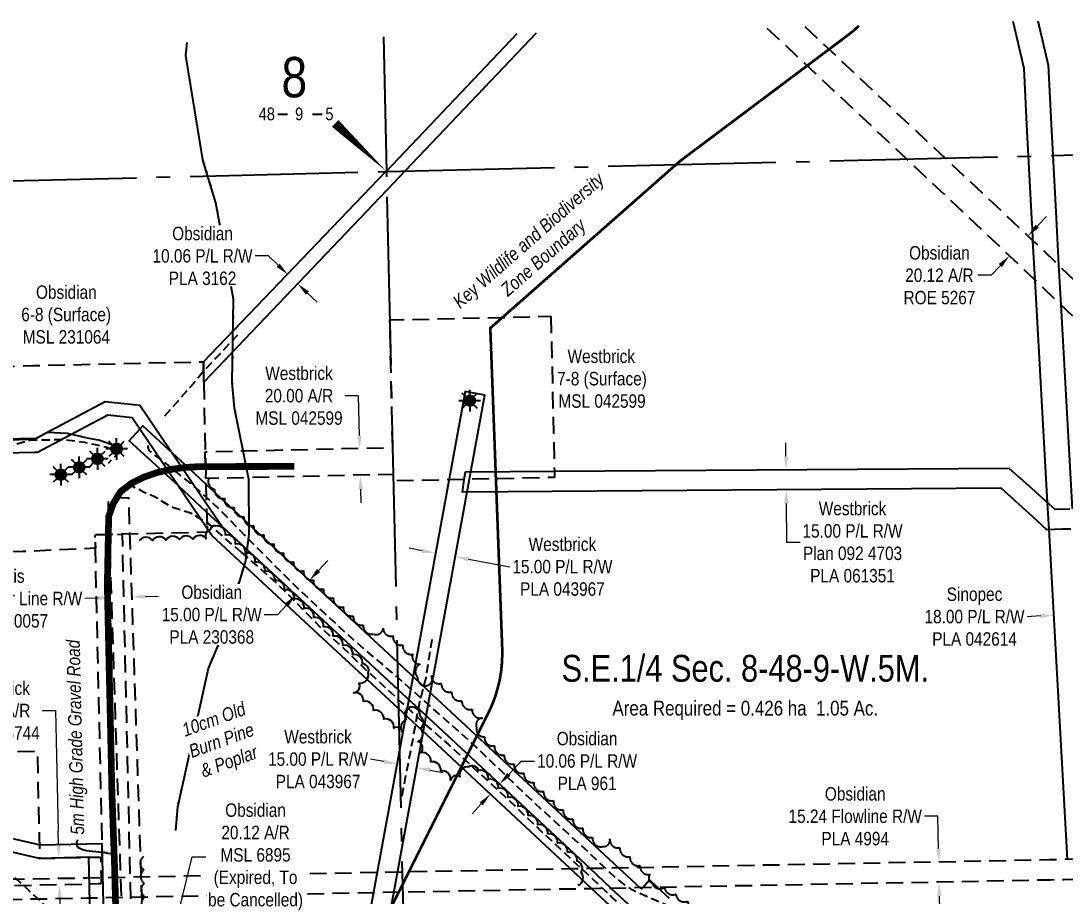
# Model space of a CAD drawing. Extents: x 613982 to 617633, y 5885839 to 5887889.
# Drawn here: x 614711 to 615488, y 5887229 to 5887881 of the extents above; entities that cross this region are included whole.
import ezdxf
from ezdxf.enums import TextEntityAlignment as Align

# ---------------------------------------------------------------- set-up
doc = ezdxf.new("R2010")
doc.units = 0
doc.header["$LTSCALE"] = 5
doc.header["$PDSIZE"] = 0.5
for name, pattern in [('0', [1, 1, 0]), ('DASHDOT2', [12.7, 6.35, -3.175, 0, -3.175]), ('foc-ACCESSROAD', [3.75, 2.5, -1.25]), ('foc-FLOWLINE', [3.75, 2.5, -1.25]), ('foc-QUARTERLINE', [33, 25, -3, 2, -3]), ('foc-TIELINE', [1.875, 1.25, -0.625]), ('foc-WHEELTRACKS', [2, 0.4, -1.6]), ('UG_PIPE', [1.875, 1.25, -0.625])]:
    doc.linetypes.add(name, pattern=pattern)
doc.layers.get('Defpoints').update_dxf_attribs({"color": 9})
for name, color, linetype in [('10', 1, 'Continuous'), ('9', 3, 'Continuous'), ('AS-CABLE', 224, 'foc-CABLE'), ('AS-PIPE-UG', 44, 'UG_PIPE'), ('AS-ROADS', 254, 'Continuous'), ('AS-WILDLIFE', 131, 'DASHDOT2'), ('C-AR', 13, 'foc-ACCESSROAD'), ('C-FLOWLINE', 13, 'foc-FLOWLINE'), ('C-RW', 13, 'Continuous'), ('C-SYMBOL', 7, 'Continuous'), ('C-WS', 13, 'foc-ACCESSROAD'), ('C-WS-S', 8, 'Continuous'), ('F-EZE', 190, 'foc-FLOWLINE'), ('F-RW', 190, 'Continuous'), ('F-WS', 190, 'foc-ACCESSROAD'), ('F-WS-S', 8, 'Continuous'), ('L-AREAREQUIRED', 7, 'Continuous'), ('L-QSEC', 8, 'foc-QUARTERLINE'), ('L-SECLBL', 7, 'Continuous'), ('L-TIE', 7, 'foc-TIELINE'), ('T-BUSH', 110, '0'), ('T-BUSH-T', 110, 'Continuous'), ('T-CREEK', 160, 'Continuous'), ('T-WATER-P3', 160, 'foc-WHEELTRACKS')]:
    doc.layers.add(name, color=color, linetype=linetype)
for name, color, linetype, lineweight in [('C-AR-T', 13, 'Continuous', 9), ('C-RW-T', 13, 'Continuous', 9), ('C-WS-T', 13, 'Continuous', 9), ('F-AR-T', 190, 'Continuous', 9), ('F-EZE-T', 190, 'Continuous', 9), ('F-RW-T', 190, 'Continuous', 9), ('F-WS-T', 190, 'Continuous', 9), ('T-TEXT', 48, 'Continuous', 18)]:
    doc.layers.add(name, color=color, linetype=linetype, lineweight=lineweight)
doc.styles.add('100L', font='ARIALN.TTF', dxfattribs={"height": 11})
doc.styles.add('175L', font='ARIALN.TTF', dxfattribs={"height": 20})
doc.styles.add('240', font='ARIALN.TTF', dxfattribs={"height": 30})
doc.styles.add('80CG', font='ARIALN.TTF', dxfattribs={"height": 10})
doc.styles.add('80L', font='ARIALN.TTF', dxfattribs={"height": 10})
doc.styles.add('80LS', font='ARIALNI.TTF', dxfattribs={"height": 10})
doc.styles.add('foc-LtypeFont', font='ARIALN.TTF', dxfattribs={"height": 7.35})
doc.styles.add('SIMPLEX', font='ARIALN.TTF')
doc.linetypes.add('foc-CABLE', pattern='A,2,-1,["C",foc-LtypeFont,S=0.2,R=0,X=-0.625,Y=-0.75],-1.24,8', length=12.24)
doc.linetypes.add('foc-TOPO-flowdirection-NOLINE', pattern='A,0,[">",foc-LtypeFont,S=0.3,R=0,X=0,Y=-0.945],-20,[">",foc-LtypeFont,S=0.3,R=0,X=0,Y=-0.945],0', length=20)
doc.dimstyles.new('Compass 5 000', dxfattribs={"dimscale": 5, "dimtxt": 9, "dimasz": 2, "dimexe": 0.2, "dimexo": 0.0625, "dimgap": 0.5, "dimtad": 0, "dimtih": 1, "dimtoh": 1, "dimzin": 0, "dimdsep": 46, "dimtxsty": '80CG', "dimcen": 0.1, "dimse1": 1, "dimse2": 1, "dimclrd": 256, "dimclrt": 256, "dimaunit": 1, "dimadec": 4, "dimazin": 0, "dimtfac": 0.06, "dimtofl": 0, "dimtmove": 0, "dimatfit": 1, "dimfxl": 0.2, "dimtolj": 1, "dimtzin": 0, "dimlwd": -1, "dimarcsym": 0})

# ---------------------------------------------------------------- blocks, each defined once
blk = doc.blocks.new('L-SECLBL')
at = {"layer": '9', "color": 7}
for p, q in [((-5.08, -27.83), (-12.29, -27.83)), ((20.7, -27.83), (13.5, -27.83))]:
    blk.add_line(p, q, dxfattribs=at)
at = {"layer": '10', "color": 2, "style": 'SIMPLEX'}
blk.add_attdef('SEC', text='', height=30, dxfattribs=at).set_placement((0, 0), align=Align.MIDDLE)
at = {"layer": '10', "color": 5, "style": '80L'}
blk.add_attdef('TWP', text='', height=9.5, dxfattribs=at).set_placement((-14.43, -27.37), align=Align.MIDDLE_RIGHT)
blk.add_attdef('RGE', text='', height=9.5, dxfattribs=at).set_placement((3.62, -27.37), align=Align.MIDDLE_CENTER)
blk.add_attdef('MER', text='', height=9.5, dxfattribs=at).set_placement((23.17, -27.37), align=Align.MIDDLE_LEFT)
blk = doc.blocks.new('*D34')
at = {"layer": 'C-AR-T', "transparency": 16777216}
for p, q in [((615467.44, 5887727.89), (615474.28, 5887735.19)), ((615440, 5887698.62), (615433.16, 5887691.33)), ((615433.16, 5887691.33), (615423.16, 5887691.33))]:
    blk.add_line(p, q, dxfattribs=at)
for points in [[(615466.22, 5887729.03), (615468.66, 5887726.76), (615460.6, 5887720.6)], [(615438.78, 5887699.76), (615441.21, 5887697.48), (615446.84, 5887705.92)]]:
    blk.add_solid(points, dxfattribs=at)
at = {"layer": 'Defpoints', "color": 0, "transparency": 16777216}
for p in [(615446.47, 5887733.84), (615432.71, 5887719.16), (615446.84, 5887705.92)]:
    blk.add_point(p, dxfattribs=at)
at = {"layer": 'C-AR-T', "transparency": 16777216, "insert": (615394.62, 5887691.33), "char_height": 10, "attachment_point": 5, "style": '80CG'}
blk.add_mtext('\\A1;Obsidian\\P20.12 A/R\\PROE 5267', dxfattribs=at)
blk = doc.blocks.new('*D37')
at = {"layer": 'C-RW-T', "transparency": 16777216}
for p, q in [((615073.87, 5887319.73), (615083.11, 5887329.65)), ((615083.11, 5887329.65), (615093.11, 5887329.65)), ((615053.36, 5887297.74), (615046.55, 5887290.43))]:
    blk.add_line(p, q, dxfattribs=at)
for points in [[(615072.65, 5887320.87), (615075.08, 5887318.59), (615067.05, 5887312.42)], [(615052.15, 5887298.88), (615054.58, 5887296.6), (615060.18, 5887305.05)]]:
    blk.add_solid(points, dxfattribs=at)
at = {"layer": 'Defpoints', "color": 0, "transparency": 16777216}
for p in [(615049.67, 5887328.62), (615042.8, 5887321.26), (615067.05, 5887312.42)]:
    blk.add_point(p, dxfattribs=at)
at = {"layer": 'C-RW-T', "transparency": 16777216, "insert": (615132.2, 5887329.65), "char_height": 10, "attachment_point": 5, "style": '80CG'}
blk.add_mtext('\\A1;Obsidian\\P10.06 P/L R/W\\PPLA 961', dxfattribs=at)
blk = doc.blocks.new('*D41')
at = {"layer": 'C-RW-T', "transparency": 16777216}
for p, q in [((615393.39, 5887288.49), (615383.39, 5887288.49)), ((615393.85, 5887264.34), (615393.39, 5887288.49)), ((615394.53, 5887229.09), (615394.73, 5887219.09))]:
    blk.add_line(p, q, dxfattribs=at)
for points in [[(615395.52, 5887264.37), (615392.19, 5887264.3), (615394.05, 5887254.34)], [(615396.2, 5887229.12), (615392.87, 5887229.06), (615394.34, 5887239.09)]]:
    blk.add_solid(points, dxfattribs=at)
at = {"layer": 'Defpoints', "color": 0, "transparency": 16777216}
for p in [(615377.89, 5887254.03), (615394.05, 5887254.34), (615378.19, 5887238.78)]:
    blk.add_point(p, dxfattribs=at)
at = {"layer": 'C-RW-T', "transparency": 16777216, "insert": (615331.89, 5887288.49), "char_height": 10, "attachment_point": 5, "style": '80CG'}
blk.add_mtext('\\A1;Obsidian\\P15.24 Flowline R/W\\PPLA 4994', dxfattribs=at)
blk = doc.blocks.new('*D46')
at = {"layer": 'C-RW-T', "transparency": 16777216}
for p, q in [((614932.24, 5887471.57), (614939.04, 5887478.9)), ((614908.52, 5887445.97), (614901.72, 5887438.64)), ((614901.72, 5887438.64), (614891.72, 5887438.64))]:
    blk.add_line(p, q, dxfattribs=at)
for points in [[(614931.02, 5887472.7), (614933.46, 5887470.44), (614925.44, 5887464.23)], [(614907.3, 5887447.11), (614909.74, 5887444.84), (614915.32, 5887453.31)]]:
    blk.add_solid(points, dxfattribs=at)
at = {"layer": 'Defpoints', "color": 0, "transparency": 16777216}
for p in [(614902.81, 5887485.21), (614892.69, 5887474.28), (614915.32, 5887453.31)]:
    blk.add_point(p, dxfattribs=at)
at = {"layer": 'C-RW-T', "transparency": 16777216, "insert": (614852.64, 5887438.64), "char_height": 10, "attachment_point": 5, "style": '80CG', "bg_fill": 3, "box_fill_scale": 1.1, "bg_fill_color": 256, "bg_fill_true_color": 13158600, "bg_fill_transparency": 0}
blk.add_mtext('\\A1;Obsidian\\P15.00 P/L R/W\\PPLA 230368', dxfattribs=at)
blk = doc.blocks.new('*D50')
at = {"layer": 'C-RW-T', "transparency": 16777216}
for p, q in [((614894.89, 5887705.71), (614884.89, 5887705.71)), ((614902.14, 5887698.82), (614894.89, 5887705.71)), ((614923.93, 5887678.1), (614931.17, 5887671.21))]:
    blk.add_line(p, q, dxfattribs=at)
for points in [[(614903.29, 5887700.03), (614900.99, 5887697.61), (614909.38, 5887691.93)], [(614925.07, 5887679.31), (614922.78, 5887676.89), (614916.68, 5887684.99)]]:
    blk.add_solid(points, dxfattribs=at)
at = {"layer": 'Defpoints', "color": 0, "transparency": 16777216}
for p in [(614909.38, 5887691.93), (614903.22, 5887685.44), (614910.51, 5887678.5)]:
    blk.add_point(p, dxfattribs=at)
at = {"layer": 'C-RW-T', "transparency": 16777216, "insert": (614845.8, 5887705.71), "char_height": 10, "attachment_point": 5, "style": '80CG', "bg_fill": 3, "box_fill_scale": 1.1, "bg_fill_color": 256, "bg_fill_true_color": 13158600, "bg_fill_transparency": 0}
blk.add_mtext('\\A1;Obsidian\\P10.06 P/L R/W\\PPLA 3162', dxfattribs=at)
blk = doc.blocks.new('*D51')
at = {"layer": 'Defpoints', "color": 0, "transparency": 16777216}
for p in [(614962.87, 5887562.01), (614965.99, 5887562.09), (614966.45, 5887542.09)]:
    blk.add_point(p, dxfattribs=at)
at = {"layer": 'F-AR-T', "transparency": 16777216}
for p, q in [((614961.96, 5887601.65), (614951.96, 5887601.65)), ((614962.64, 5887572.01), (614961.96, 5887601.65)), ((614963.56, 5887532.02), (614963.79, 5887522.02))]:
    blk.add_line(p, q, dxfattribs=at)
for points in [[(614964.31, 5887572.05), (614960.98, 5887571.97), (614962.87, 5887562.01)], [(614965.23, 5887532.06), (614961.9, 5887531.98), (614963.33, 5887542.02)]]:
    blk.add_solid(points, dxfattribs=at)
at = {"layer": 'F-AR-T', "transparency": 16777216, "insert": (614917.66, 5887601.65), "char_height": 10, "attachment_point": 5, "style": '80CG'}
blk.add_mtext('\\A1;Westbrick\\P20.00 A/R\\PMSL 042599', dxfattribs=at)
blk = doc.blocks.new('*D52')
at = {"layer": 'Defpoints', "color": 0, "transparency": 16777216}
for p in [(614740.74, 5887257.51), (614739.26, 5887237.47), (614741.19, 5887237.51)]:
    blk.add_point(p, dxfattribs=at)
at = {"layer": 'F-AR-T', "transparency": 16777216}
for p, q in [((614726.35, 5887367.19), (614736.35, 5887367.19)), ((614736.35, 5887367.19), (614738.36, 5887277.46)), ((614738.58, 5887267.46), (614738.36, 5887277.46)), ((614739.48, 5887227.47), (614739.7, 5887217.47))]:
    blk.add_line(p, q, dxfattribs=at)
for points in [[(614740.25, 5887267.5), (614736.92, 5887267.42), (614738.81, 5887257.46)], [(614741.15, 5887227.51), (614737.81, 5887227.43), (614739.26, 5887237.47)]]:
    blk.add_solid(points, dxfattribs=at)
at = {"layer": 'F-AR-T', "transparency": 16777216, "insert": (614692.07, 5887367.19), "char_height": 10, "attachment_point": 5, "style": '80CG'}
blk.add_mtext('\\A1;Westbrick\\P20.00 A/R\\PMSL 055744', dxfattribs=at)
blk = doc.blocks.new('*D54')
at = {"layer": 'Defpoints', "color": 0, "transparency": 16777216}
for p in [(614793.06, 5887451.8), (614781.08, 5887360.42), (614796.07, 5887360.92)]:
    blk.add_point(p, dxfattribs=at)
at = {"layer": 'F-EZE-T', "transparency": 16777216}
for p, q in [((614768.07, 5887450.97), (614758.08, 5887450.64)), ((614803.05, 5887452.13), (614813.05, 5887452.46))]:
    blk.add_line(p, q, dxfattribs=at)
for points in [[(614803, 5887453.8), (614803.11, 5887450.47), (614793.06, 5887451.8)], [(614768.02, 5887452.64), (614768.13, 5887449.31), (614778.07, 5887451.3)]]:
    blk.add_solid(points, dxfattribs=at)
at = {"layer": 'F-EZE-T', "transparency": 16777216, "insert": (614698.94, 5887450.64), "char_height": 10, "attachment_point": 5, "style": '80CG', "bg_fill": 3, "box_fill_scale": 1.1, "bg_fill_color": 256, "bg_fill_true_color": 13158600, "bg_fill_transparency": 0}
blk.add_mtext('\\A1;Fortis\\P15.00 Power Line R/W\\PEZE 240057', dxfattribs=at)
blk = doc.blocks.new('*D57')
at = {"layer": 'Defpoints', "color": 0, "transparency": 16777216}
for p in [(615479.5, 5887443.74), (615479.81, 5887438.27), (615497.48, 5887444.75)]:
    blk.add_point(p, dxfattribs=at)
at = {"layer": 'F-RW-T', "transparency": 16777216}
for p, q in [((615469.83, 5887437.71), (615459.84, 5887437.15)), ((615507.77, 5887439.83), (615517.75, 5887440.39))]:
    blk.add_line(p, q, dxfattribs=at)
for points in [[(615469.73, 5887439.37), (615469.92, 5887436.04), (615479.81, 5887438.27)], [(615507.68, 5887441.5), (615507.86, 5887438.17), (615497.79, 5887439.27)]]:
    blk.add_solid(points, dxfattribs=at)
at = {"layer": 'F-RW-T', "transparency": 16777216, "insert": (615420.76, 5887437.15), "char_height": 10, "attachment_point": 5, "style": '80CG'}
blk.add_mtext('\\A1;Sinopec\\P18.00 P/L R/W\\PPLA 042614', dxfattribs=at)
blk = doc.blocks.new('*D61')
at = {"layer": 'Defpoints', "color": 0, "transparency": 16777216}
for p in [(615284.5, 5887546.66), (615280.51, 5887531.63), (615284.61, 5887531.66)]:
    blk.add_point(p, dxfattribs=at)
at = {"layer": 'F-RW-T', "transparency": 16777216}
for p, q in [((615280.33, 5887556.63), (615280.25, 5887566.63)), ((615280.59, 5887521.63), (615280.81, 5887492.6)), ((615280.81, 5887492.6), (615290.81, 5887492.6))]:
    blk.add_line(p, q, dxfattribs=at)
for points in [[(615281.99, 5887556.64), (615278.66, 5887556.62), (615280.4, 5887546.63)], [(615282.25, 5887521.64), (615278.92, 5887521.62), (615280.51, 5887531.63)]]:
    blk.add_solid(points, dxfattribs=at)
at = {"layer": 'F-RW-T', "transparency": 16777216, "insert": (615329.89, 5887492.6), "char_height": 10, "attachment_point": 5, "style": '80CG'}
blk.add_mtext('\\A1;Westbrick\\P15.00 P/L R/W\\PPlan 092 4703\\PPLA 061351', dxfattribs=at)
blk = doc.blocks.new('GAS')
h = blk.add_hatch(color=255)
h.dxf.hatch_style = 1
edge = h.paths.add_edge_path()
edge.add_arc((0, 0), 0.9, 0, 360)
for p, q in [((0, 0.81), (0, 1.62)), ((-0.81, 0), (-1.62, 0)), ((-0.57, 0.57), (-1.14, 1.14)), ((0.57, 0.57), (1.14, 1.14)), ((1.62, 0), (0.81, 0)), ((-0.57, -0.57), (-1.14, -1.14)), ((0, -0.81), (0, -1.62)), ((1.14, -1.14), (0.57, -0.57))]:
    blk.add_line(p, q)
blk.add_circle((0, 0), 0.8)
blk = doc.blocks.new('*D65')
at = {"layer": 'Defpoints', "color": 0, "transparency": 16777216}
for p in [(615020.23, 5887489.66), (615034.98, 5887486.97), (615034.03, 5887481.77)]:
    blk.add_point(p, dxfattribs=at)
at = {"layer": 'F-RW-T', "transparency": 16777216}
for p, q in [((615009.44, 5887486.26), (614999.61, 5887488.06)), ((615043.87, 5887479.98), (615074.73, 5887474.34))]:
    blk.add_line(p, q, dxfattribs=at)
for points in [[(615009.74, 5887487.9), (615009.15, 5887484.62), (615019.28, 5887484.47)], [(615044.17, 5887481.61), (615043.57, 5887478.34), (615034.03, 5887481.77)]]:
    blk.add_solid(points, dxfattribs=at)
at = {"layer": 'F-RW-T', "transparency": 16777216, "insert": (615113.82, 5887474.34), "char_height": 10, "attachment_point": 5, "style": '80CG'}
blk.add_mtext('\\A1;Westbrick\\P15.00 P/L R/W\\PPLA 043967', dxfattribs=at)
blk = doc.blocks.new('*D66')
at = {"layer": 'Defpoints', "color": 0, "transparency": 16777216}
for p in [(614990.6, 5887327.45), (614983.51, 5887288.64), (614998.26, 5887285.95)]:
    blk.add_point(p, dxfattribs=at)
at = {"layer": 'F-RW-T', "transparency": 16777216}
for p, q in [((614980.76, 5887329.24), (614970.92, 5887331.04)), ((615015.19, 5887322.95), (615025.02, 5887321.16))]:
    blk.add_line(p, q, dxfattribs=at)
for points in [[(614981.06, 5887330.88), (614980.46, 5887327.6), (614990.6, 5887327.45)], [(615015.48, 5887324.59), (615014.89, 5887321.31), (615005.35, 5887324.75)]]:
    blk.add_solid(points, dxfattribs=at)
at = {"layer": 'F-RW-T', "transparency": 16777216, "insert": (614931.84, 5887331.04), "char_height": 10, "attachment_point": 5, "style": '80CG'}
blk.add_mtext('\\A1;Westbrick\\P15.00 P/L R/W\\PPLA 043967', dxfattribs=at)
blk = doc.blocks.new('*D69')
at = {"layer": 'C-AR-T', "transparency": 16777216}
for p, q in [((614822.2, 5887193.11), (614838.15, 5887258.27)), ((614838.15, 5887258.27), (614848.15, 5887258.27)), ((614812.66, 5887154.15), (614810.28, 5887144.43))]:
    blk.add_line(p, q, dxfattribs=at)
for points in [[(614820.58, 5887193.5), (614823.82, 5887192.71), (614819.82, 5887183.39)], [(614811.04, 5887154.54), (614814.28, 5887153.75), (614815.04, 5887163.86)]]:
    blk.add_solid(points, dxfattribs=at)
at = {"layer": 'Defpoints', "color": 0, "transparency": 16777216}
for p in [(614819.82, 5887183.39), (614892.86, 5887165.51), (614888.08, 5887145.98)]:
    blk.add_point(p, dxfattribs=at)
at = {"layer": 'C-AR-T', "transparency": 16777216, "insert": (614885.28, 5887258.27), "char_height": 10, "attachment_point": 5, "style": '80CG', "bg_fill": 3, "box_fill_scale": 1.1, "bg_fill_color": 256, "bg_fill_true_color": 13158600, "bg_fill_transparency": 0}
blk.add_mtext('\\A1;Obsidian\\P20.12 A/R\\PMSL 6895\\P(Expired, To\\Pbe Cancelled)', dxfattribs=at)

msp = doc.modelspace()

# ---------------------------------------------------------------- linework, layer by layer
at = {"layer": 'AS-CABLE', "flags": 128}
msp.add_lwpolyline([(614126.467, 5887553.234), (614157.972, 5887554.115), (614185.852, 5887554.944), (614207.35, 5887557.529), (614230.159, 5887558.588), (614266.284, 5887560.001), (614329.857, 5887561.276), (614385.549, 5887562.506), (614419.741, 5887563.376), (614476.151, 5887564.784), (614519.135, 5887565.791), (614572.923, 5887566.905), (614604.663, 5887567.558), (614637.711, 5887567.922), (614665.551, 5887569.352), (614697.018, 5887569.595), (614722.08, 5887570.135), (614730.235, 5887574.458), (614744.963, 5887573.792), (614759.919, 5887570.229), (614769.264, 5887568.492), (614776.676, 5887565.919), (614780.802, 5887564.388), (614783.788, 5887563.179), (614784.529, 5887561.699)], dxfattribs=at)
at = {"layer": 'AS-PIPE-UG', "flags": 128}
for points in [[(614871.883, 5887646.817), (614858.503, 5887632.393), (614847.113, 5887620.485), (614838.979, 5887610.813), (614827.863, 5887598.253), (614815.806, 5887584.478)], [(614698.398, 5887563.423), (614717.684, 5887568.65), (614729.734, 5887568.859), (614743.138, 5887569.142), (614757.841, 5887566.996), (614767.28, 5887565.072), (614773.892, 5887563.592), (614776.647, 5887562.637), (614780.64, 5887561.389), (614781.826, 5887561.441), (614782.965, 5887562.134)], [(615509.574, 5886781.53), (615511.394, 5886785.946), (615514.34, 5886792.812), (615517.991, 5886801.301), (615521.439, 5886809.824), (615523.596, 5886819.279), (615525.93, 5886832.97), (615525.654, 5886851.128), (615520.971, 5886879.999), (615521.827, 5886912.577), (615520.47, 5886932.661), (615520.212, 5886944.424), (615519.98, 5886948.583), (615519.922, 5886952.318), (615517.795, 5886956.605), (615509.695, 5886964.128), (615483.593, 5886986.06), (615437.72, 5887029.315), (615411.999, 5887053.174), (615382.927, 5887081.367), (615342.238, 5887119.091), (615306.298, 5887152.822), (615289.105, 5887169.566), (615282.805, 5887175.6), (615278.07, 5887179.504), (615271.901, 5887184.508), (615248.771, 5887196.791), (615230.659, 5887204.822), (615196.228, 5887220.311), (615176.483, 5887228.676), (615166.268, 5887233.476), (615162.001, 5887236.257), (615153.124, 5887243.049), (615127.03, 5887267.502), (615093.713, 5887297.84), (615047.565, 5887341.939), (615021.581, 5887364.998), (614987.294, 5887395.258), (614957.68, 5887420.286), (614916.534, 5887458.336), (614877.37, 5887497.53), (614859.112, 5887516.399), (614843.675, 5887530.657), (614837.124, 5887536.195), (614830.35, 5887541.639), (614822.624, 5887548.024), (614816.637, 5887553.047), (614813.933, 5887554.584), (614808.412, 5887558.82), (614806.01, 5887560.829), (614805.239, 5887563.402), (614805.452, 5887567.769), (614804.801, 5887568.746)], [(614784.14, 5887560.499), (614782.728, 5887558.689), (614780.007, 5887555.875), (614775.495, 5887551.255)], [(614874.767, 5887484.946), (614862.128, 5887495.955), (614851.092, 5887505.666), (614837.703, 5887513.928), (614823.676, 5887518.413), (614810.12, 5887526.421), (614802.375, 5887529.581), (614796.888, 5887532.524), (614790.132, 5887535.824)], [(614874.762, 5887484.947), (614888.678, 5887473.024), (614901.499, 5887461.644), (614915.934, 5887447.31), (614933.102, 5887429.686), (614951.127, 5887413.424), (614965.866, 5887399.098), (614980.336, 5887385.941), (614994.465, 5887372.86), (615013.04, 5887355.692), (615028.815, 5887342.096), (615042.23, 5887329.712), (615056.508, 5887316.568), (615071.518, 5887302.823), (615092.555, 5887282.614), (615101.559, 5887274.186)], [(614874.762, 5887484.947), (614888.678, 5887473.024), (614901.499, 5887461.644), (614915.934, 5887447.31), (614933.102, 5887429.686), (614951.127, 5887413.424), (614965.866, 5887399.098), (614980.336, 5887385.941), (614994.465, 5887372.86), (615013.04, 5887355.692), (615028.815, 5887342.096), (615042.23, 5887329.712), (615056.508, 5887316.568), (615071.518, 5887302.823), (615092.555, 5887282.614), (615121.936, 5887255.113), (615132.474, 5887245.45), (615150.961, 5887228.145), (615162.877, 5887217.234), (615174.827, 5887201.662), (615185.639, 5887195.761), (615195.962, 5887191.074), (615219.089, 5887181.213), (615251.106, 5887167.166), (615256.302, 5887164.377), (615259.297, 5887162.4), (615265.837, 5887157.084), (615292.548, 5887132.298), (615303.067, 5887122.162), (615322.183, 5887103.667), (615355.934, 5887071.596), (615396.889, 5887032.345), (615451.006, 5886983.867), (615491.313, 5886945.393), (615517.582, 5886920.835), (615560.609, 5886879.49), (615575.792, 5886865.042), (615583.067, 5886856.566), (615587.272, 5886848.722), (615592.028, 5886837.959), (615600.516, 5886809.895), (615603.778, 5886798.3), (615606.449, 5886789.985), (615609.584, 5886781.845), (615613.047, 5886780.028)], [(615016.566, 5887420.124), (615012.043, 5887391.296), (615007.306, 5887373.535), (615002.062, 5887344.821), (614993.975, 5887302.766)]]:
    msp.add_lwpolyline(points, dxfattribs=at)
at = {"layer": 'AS-ROADS', "const_width": 4.998, "flags": 128}
msp.add_lwpolyline([(614792.805, 5886859.01), (614790.482, 5886903.534), (614788.525, 5886954.015), (614787.194, 5887004.843), (614785.659, 5887055.336), (614783.854, 5887115.721), (614781.476, 5887207.156), (614780.281, 5887251.297), (614778.253, 5887308.123), (614777.156, 5887359.756), (614775.966, 5887410.482), (614774.878, 5887461.154), (614775.926, 5887511.843), (614779.252, 5887521.282), (614784.762, 5887530.25), (614792.947, 5887536.463), (614802.602, 5887541.251), (614812.311, 5887544.544), (614822.506, 5887546.824), (614832.623, 5887548.262), (614843.443, 5887548.887), (614853.985, 5887548.869), (614864.08, 5887548.942), (614914.207, 5887549.014)], dxfattribs=at)
at = {"layer": 'AS-WILDLIFE', "const_width": 2, "flags": 128}
msp.add_lwpolyline([(615334.678, 5887877.147), (615331.312, 5887874), (615326.25, 5887870), (615201.563, 5887776.5), (615060.125, 5887652), (615069, 5887413.5), (615069.062, 5887409.5), (615068.812, 5887403), (615068.188, 5887396.5), (615067.125, 5887390), (615065.625, 5887384), (615063.75, 5887377.5), (615061.438, 5887371.5), (615058.75, 5887365.5), (614984.437, 5887217), (614981.562, 5887211.5), (614978.125, 5887206), (614977.062, 5887204.5), (614870.875, 5886870), (614874.115, 5886861.004)], dxfattribs=at)
at = {"layer": 'C-AR', "flags": 128}
for points in [[(615294.358, 5887876.55), (615398.618, 5887778.775), (615453.804, 5887727.02), (615454.939, 5887725.956), (615464.289, 5887717.12), (615481.274, 5887700.851), (615483.166, 5887699.038), (615499.721, 5887683.179), (615547.376, 5887637.534), (615533.061, 5887637.214), (615533.378, 5887623.064), (615500.421, 5887654.633), (615484.562, 5887669.824), (615481.973, 5887672.304), (615465.698, 5887687.894), (615455.206, 5887697.943), (615450.375, 5887702.571), (615440.849, 5887711.576), (615369.969, 5887778.079), (615265.758, 5887875.854)], [(614780.398, 5886858.706), (614766.051, 5887486.808), (614765.839, 5887496.755), (614765.809, 5887498.07), (614785.917, 5887498.531), (614800.502, 5886859.199)]]:
    msp.add_lwpolyline(points, dxfattribs=at)
at = {"layer": 'C-FLOWLINE', "flags": 128}
msp.add_lwpolyline([(615801.843, 5887262.431), (615802.202, 5887247.187), (615660.815, 5887244.511), (615640.688, 5887244.133), (615630.624, 5887243.942), (615505.039, 5887241.564), (615487.237, 5887241.225), (615477.239, 5887241.038), (615150.161, 5887234.861), (615135.713, 5887234.589), (614994.916, 5887231.94), (614979.832, 5887231.654), (614790.881, 5887228.073), (614770.753, 5887227.693), (614769.988, 5887227.678), (614759.989, 5887227.489), (614459.621, 5887221.815), (614445.43, 5887221.547), (614188.911, 5887216.717), (614188.563, 5887231.961), (614460.302, 5887237.078), (614474.494, 5887237.345), (614604.958, 5887239.808), (614759.609, 5887242.732), (614769.606, 5887242.921), (614770.405, 5887242.936), (614790.533, 5887243.317), (614982.105, 5887246.947), (614994.571, 5887247.184), (614997.321, 5887247.235), (615119.688, 5887249.54), (615134.137, 5887249.812), (615476.504, 5887256.277), (615486.502, 5887256.467), (615504.31, 5887256.804), (615630.283, 5887259.189), (615640.347, 5887259.38), (615660.474, 5887259.76), (615665.692, 5887259.86), (615801.843, 5887262.431)], close=True, dxfattribs=at)
at = {"layer": 'C-RW', "flags": 128}
for points in [[(615094.351, 5887871.684), (614996.64, 5887769.012), (614983.085, 5887754.77), (614846.889, 5887611.658), (614846.542, 5887626.98), (614982.416, 5887768.667), (614982.767, 5887768.863), (615080.205, 5887871.34)], [(614181.13, 5887557.741), (614720.381, 5887569.437), (614773.228, 5887597.449), (614799.082, 5887594.715), (614799.082, 5887594.715), (614848.618, 5887521.692), (614860.462, 5887504.233), (614949.482, 5887421.66), (614991.505, 5887382.681), (615000.973, 5887373.899), (615014.308, 5887361.53), (615031.139, 5887345.918), (615134.137, 5887249.812), (615150.161, 5887234.861), (615173.286, 5887213.284)], [(615166.428, 5887205.935), (615135.713, 5887234.589), (615119.688, 5887249.54), (615024.282, 5887338.549), (615012.515, 5887349.463), (614999.18, 5887361.833), (614991.823, 5887368.657), (614942.637, 5887414.281), (614852.776, 5887497.633), (614849.02, 5887503.171), (614793.376, 5887585.196), (614775.226, 5887587.116), (614722.985, 5887559.425), (614720.599, 5887559.373), (614181.36, 5887547.678)], [(615162.481, 5887223.367), (615150.161, 5887234.861), (615134.137, 5887249.813), (615031.139, 5887345.918), (615014.308, 5887361.53), (615000.973, 5887373.899), (614991.505, 5887382.681), (614949.482, 5887421.66), (614860.462, 5887504.233), (614848.761, 5887515.086), (614827.546, 5887534.8), (614791.079, 5887568.146), (614799.088, 5887576.775), (614801.28, 5887579.137), (614823.329, 5887558.97), (614835.616, 5887547.733), (614848.309, 5887535.934), (614991.04, 5887403.259), (615003.601, 5887391.582), (615016.933, 5887379.189), (615155.678, 5887250.218), (615171.761, 5887235.269), (615171.761, 5887235.269), (615172.64, 5887234.452), (615173.417, 5887235.3), (615178.719, 5887241.085), (615184.722, 5887235.513), (615193.33, 5887227.523)]]:
    msp.add_lwpolyline(points, dxfattribs=at)
at = {"layer": 'C-WS', "flags": 128}
msp.add_lwpolyline([(614849.316, 5887504.541), (614849.419, 5887499.986), (614785.917, 5887498.531), (614765.809, 5887498.07), (614766.038, 5887488.076), (614712.271, 5887485.667), (614698.048, 5887485.366), (614680.161, 5887486.102), (614678.296, 5887558.454), (614678.085, 5887568.517), (614677.874, 5887578.581), (614677.041, 5887623.119), (614719.497, 5887624.103), (614846.542, 5887626.98), (614846.672, 5887611.43), (614847.789, 5887559.958), (614848.222, 5887539.962), (614848.618, 5887521.692), (614849.316, 5887504.541)], close=True, dxfattribs=at)
at = {"layer": 'F-EZE', "flags": 128}
msp.add_lwpolyline([(615140.407, 5886963.797), (615117.719, 5886995.55), (615034.922, 5887064.192), (614967.807, 5887110.481), (614966.325, 5887111.204), (614945.804, 5887121.214), (614922.003, 5887128.831), (614820.518, 5887152.25), (614803.233, 5887154.74), (614794.665, 5887155.974), (614794.667, 5887155.92), (614791.671, 5887155.798), (614791.626, 5887156.897), (614788.116, 5887157.402), (614786.518, 5887196.151), (614775.619, 5887525.42), (614790.605, 5887525.916), (614801.502, 5887196.708), (614802.605, 5887169.979), (614823.278, 5887167.002), (614925.98, 5887143.302), (614951.405, 5887135.165), (614972.898, 5887124.681), (614975.393, 5887123.464), (615043.981, 5887076.158), (615128.788, 5887005.851), (615143.229, 5886985.639)], close=True, dxfattribs=at)
at = {"layer": 'F-RW', "flags": 128}
for points in [[(615467.961, 5887880.773), (615475.695, 5887847.856), (615478.047, 5887799.166), (615479.02, 5887780.732), (615481.496, 5887733.842), (615482.218, 5887718.867), (615483.263, 5887699.049), (615484.97, 5887669.433), (615493.438, 5887517.362)], [(615489.925, 5887256.532), (615476.264, 5887501.965), (615475.149, 5887521.991), (615465.812, 5887687.785), (615464.288, 5887717.12), (615464.227, 5887718.397), (615463.842, 5887726.385), (615463.504, 5887733.374), (615461.013, 5887780.293), (615460.058, 5887798.298), (615457.79, 5887845.32), (615449.565, 5887880.326)], [(614815.49, 5886859.567), (614811.163, 5887039.733), (614962.274, 5887088.955), (615056.03, 5887602.192), (615041.28, 5887604.887), (614949.124, 5887100.409), (614796.137, 5887050.617), (614800.38, 5886864.682), (614787.725, 5886858.886)], [(615492.571, 5887502.329), (615486.141, 5887502.186), (615474.666, 5887501.929), (615464.201, 5887511.409), (615440.627, 5887532.764), (615039.335, 5887529.927), (615040.716, 5887539.296), (615041.567, 5887544.943), (615107.853, 5887545.409), (615446.315, 5887547.804), (615463.173, 5887532.712), (615473.633, 5887523.349), (615480.641, 5887517.075), (615491.854, 5887517.326)]]:
    msp.add_lwpolyline(points, dxfattribs=at)
msp.add_lwpolyline([(614771.82, 5887223.26), (614775.409, 5887064.87), (614795.305, 5887065.546), (614846.036, 5887066.822), (614835.287, 5887063.334), (614834.491, 5887063.076), (614810.552, 5887055.309), (614800.867, 5887041.739), (614796.494, 5887034.971), (614796.525, 5887040.227), (614796.25, 5887045.661), (614765.874, 5887044.497), (614761.01, 5887257.975), (614724.491, 5887257.147), (614654.398, 5887273.098), (614656.635, 5887282.841), (614724.834, 5887267.183), (614770.776, 5887268.187), (614771.82, 5887223.26)], close=True, dxfattribs=at)
at = {"layer": 'F-WS', "flags": 128}
for points in [[(615105.242, 5887660.808), (615107.853, 5887545.409), (615107.957, 5887540.84), (615040.716, 5887539.296), (615025.506, 5887538.973), (614987.988, 5887538.124), (614987.875, 5887543.123), (614848.222, 5887539.962), (614847.789, 5887559.958), (614987.422, 5887563.117), (614985.273, 5887658.093), (615105.242, 5887660.808)], [(614770.305, 5887242.29), (614770.404, 5887238.153), (614769.61, 5887238.135), (614768.081, 5887238.102), (614759.613, 5887237.916), (614758.084, 5887237.882), (614724.931, 5887237.152), (614604.96, 5887234.511), (614604.858, 5887239.162), (614602.758, 5887334.487), (614722.73, 5887337.128), (614724.161, 5887272.109), (614724.27, 5887267.151), (614724.53, 5887261.764), (614724.491, 5887257.147), (614757.585, 5887257.877), (614759.114, 5887257.911), (614767.582, 5887258.097), (614769.111, 5887258.131), (614769.927, 5887258.149), (614770.305, 5887242.29)]]:
    msp.add_lwpolyline(points, close=True, dxfattribs=at)
at = {"layer": 'L-QSEC'}
for p, q in [((614982.973, 5887768.53), (614980.702, 5887868.919)), ((614982.973, 5887768.53), (615789.168, 5887787.992)), ((614176.765, 5887749.067), (614982.973, 5887768.53)), ((615001.159, 5886964.862), (614982.973, 5887768.53))]:
    msp.add_line(p, q, dxfattribs=at)
at = {"layer": 'L-SECLBL', "flags": 128}
msp.add_lwpolyline([(614982.973, 5887768.53, 0, 7, 0), (614944.612, 5887804.39, 0, 0, 0)], format="xyseb", dxfattribs=at)
at = {"layer": 'L-TIE', "flags": 128}
msp.add_lwpolyline([(614793.586, 5887162.269), (614156.648, 5887748.957)], dxfattribs=at)
at = {"layer": 'T-BUSH', "flags": 128}
for points in [[(614850.788, 5887540.689, 0.5205671), (614854.799, 5887532.113, 0.5205671), (614862.098, 5887525.284, 0.5205671), (614869.398, 5887518.455, 0.5205671), (614876.698, 5887511.625, 0.5205671), (614884.008, 5887504.807, 0.5205671), (614891.413, 5887498.092, 0.5205671), (614898.818, 5887491.377, 0.5205671), (614906.223, 5887484.662, 0.5205671), (614913.628, 5887477.947, 0.5205671), (614921.033, 5887471.232, 0.5205671), (614928.438, 5887464.517, 0.5205671), (614935.843, 5887457.802, 0.5205671), (614943.258, 5887451.098, 0.5205671), (614950.674, 5887444.395, 0.5205671), (614958.089, 5887437.691, 0.5205671), (614965.505, 5887430.988, 0.5205671), (614972.921, 5887424.285, 0.5205671), (614980.411, 5887428.662, 0.5205671), (614987.704, 5887422.884, 0.5205671), (614994.979, 5887416.028, 0.5205671), (615002.253, 5887409.172, 0.5205671), (615007.913, 5887401.802, 0.5205671), (615005.94, 5887392.002, 0.5205671), (615013.068, 5887385.89, 0.5205671), (615016.217, 5887393.304, 0.5205671), (615023.658, 5887387.481, 0.5205671), (615031.305, 5887381.042, 0.5205671), (615038.951, 5887374.604, 0.5205671), (615046.598, 5887368.165, 0.5205671), (615054.245, 5887361.727, 0.5205671), (615049.909, 5887354.614, 0.5205671), (615055.883, 5887347.781, 0.5205671), (615063.221, 5887340.992, 0.5205671), (615070.559, 5887334.204, 0.5205671), (615077.897, 5887327.416, 0.5205671), (615085.235, 5887320.627, 0.5205671), (615092.573, 5887313.839, 0.5205671), (615099.876, 5887307.013, 0.5205671), (615107.166, 5887300.174, 0.5205671), (615114.457, 5887293.335, 0.5205671), (615121.747, 5887286.496, 0.5205671), (615129.037, 5887279.656, 0.5205671), (615136.328, 5887272.817, 0.5205671), (615143.618, 5887265.978, 0.5205671), (615149.18, 5887271.728, 0.5205671), (615156.663, 5887265.101, 0.5205671), (615164.147, 5887258.473, 0.5205671), (615171.631, 5887251.846, 0.5205671), (615179.115, 5887245.219, 0.5205671), (615180.768, 5887238.599, 0.5205671), (615189.903, 5887235.834, 0.5205671), (615198.392, 5887230.556, 0.5205671), (615206.882, 5887225.278, 0.5205671), (615215.866, 5887220.925, 0.5205671), (615223.852, 5887219.883, 0.5205671), (615232.684, 5887215.201, 0.5205671), (615240.985, 5887209.718, 0.5205671), (615250.648, 5887208.44, 0.5205671), (615259.526, 5887204.269, 0.5205671), (615268.136, 5887199.189, 0.5205671), (615276.816, 5887199.75, 0.5205671), (615283.905, 5887206.634, 0.5205671), (615290.441, 5887214.197, 0.5205671), (615296.978, 5887221.76, 0.5205671), (615303.672, 5887222.752, 0.5205671), (615310.563, 5887215.511, 0.5205671), (615317.454, 5887208.27, 0.5205671), (615324.345, 5887201.028, 0.5205671), (615324.322, 5887193.185, 0.5205671), (615318.784, 5887184.863, 0.5205671), (615313.247, 5887176.54, 0.5205671), (615307.197, 5887168.62, 0.5205671), (615311.867, 5887161.816, 0.5205671), (615319.316, 5887155.15, 0.5205671), (615326.765, 5887148.484, 0.5205671), (615334.214, 5887141.818, 0.5205671), (615341.452, 5887134.925, 0.5205671), (615348.63, 5887127.968, 0.5205671), (615355.807, 5887121.01, 0.5205671), (615362.985, 5887114.053, 0.5205671), (615370.19, 5887107.124, 0.5205671), (615377.527, 5887100.335, 0.5205671), (615384.864, 5887093.546, 0.5205671), (615392.201, 5887086.757, 0.5205671), (615399.539, 5887079.968, 0.5205671), (615406.876, 5887073.179, 0.5205671), (615414.213, 5887066.39, 0.5205671), (615421.526, 5887067.519, 0.5205671), (615429.099, 5887063.714, 0.5205671), (615436.742, 5887057.271, 0.5205671), (615444.384, 5887050.827, 0.5205671), (615452.027, 5887044.384, 0.5205671), (615450.627, 5887035.477, 0.5205671), (615447.309, 5887026.047, 0.5205671), (615451.029, 5887018.351, 0.5205671), (615458.346, 5887011.54, 0.5205671), (615465.712, 5887004.784, 0.5205671), (615473.249, 5886998.218, 0.5205671), (615480.787, 5886991.652, 0.5205671), (615486.762, 5886997.501, 0.5205671), (615492.438, 5887005.73, 0.5205671), (615499.727, 5886999.405, 0.5205671), (615507.067, 5886992.619, 0.5205671), (615514.407, 5886985.833, 0.5205671), (615512.034, 5886977.494, 0.5205671), (615520.634, 5886978.811, 0.5205671), (615527.518, 5886975.902, 0.5205671), (615531.937, 5886966.936, 0.5205671), (615536.356, 5886957.97, 0.5205671), (615540.776, 5886949.003, 0.5205671), (615543.408, 5886939.545, 0.5205671), (615544.197, 5886929.58, 0.5205671), (615547.298, 5886921.594, 0.5205671), (615554.63, 5886914.8, 0.5205671), (615561.962, 5886908.005, 0.5205671), (615569.294, 5886901.21, 0.5205671), (615576.626, 5886894.416, 0.5205671), (615583.947, 5886887.665, 0.5205671), (615591.335, 5886880.931, 0.5205671), (615598.723, 5886874.197, 0.5205671), (615604.193, 5886866.253, 0.5205671), (615607.096, 5886856.687, 0.5205671), (615610, 5886847.122, 0.5205671), (615612.936, 5886837.567, 0.5205671), (615615.951, 5886828.036, 0.5205671), (615618.967, 5886818.505, 0.5205671), (615621.982, 5886808.975, 0.5205671), (615624.997, 5886799.444, 0.5205671), (615628.012, 5886789.913), (615630.819, 5886781.042, 0.5205671)], [(614801.81, 5887258.558, 0.5205671), (614802.132, 5887248.567, 0.5205671), (614802.453, 5887238.576, 0.5205671), (614802.775, 5887228.585, 0.5205671), (614803.096, 5887218.594, 0.5205671), (614803.417, 5887208.603, 0.5205671), (614803.739, 5887198.612, 0.5205671), (614804.06, 5887188.621, 0.5205671), (614810.846, 5887182.95, 0.5205671), (614820.192, 5887179.446, 0.5205671), (614829.701, 5887176.363, 0.5205671), (614839.299, 5887173.596, 0.5205671), (614849.02, 5887171.267, 0.5205671), (614858.741, 5887168.937, 0.5205671), (614868.462, 5887166.608, 0.5205671), (614878.183, 5887164.278, 0.5205671), (614887.904, 5887161.948, 0.5205671), (614897.625, 5887159.619, 0.5205671), (614907.346, 5887157.289, 0.5205671), (614917.068, 5887154.96, 0.5205671), (614926.789, 5887152.63, 0.5205671), (614936.51, 5887150.301, 0.5205671), (614946.147, 5887147.683, 0.5205671), (614955.611, 5887144.465, 0.5205671), (614965.075, 5887141.246, 0.5205671), (614974.107, 5887137.13, 0.5205671), (614982.515, 5887131.723, 0.5205671), (614990.91, 5887126.295, 0.5205671), (614999.237, 5887120.766, 0.5205671), (615007.533, 5887115.188, 0.5205671), (615015.828, 5887109.61, 0.5205671), (615023.955, 5887103.795, 0.5205671), (615031.974, 5887097.827, 0.5205671), (615039.993, 5887091.858, 0.5205671), (615048.012, 5887085.889, 0.5205671), (615056.031, 5887079.921, 0.5205671), (615064.049, 5887073.952, 0.5205671), (615072.068, 5887067.983, 0.5205671), (615080.087, 5887062.015, 0.5205671), (615088.106, 5887056.046, 0.5205671), (615096.125, 5887050.077, 0.5205671), (615104.143, 5887044.109, 0.5205671), (615112.162, 5887038.14, 0.5205671), (615120.063, 5887032.042, 0.5205671), (615126.716, 5887024.582, 0.5205671), (615133.369, 5887017.121, 0.5205671), (615140.023, 5887009.661, 0.5205671), (615146.445, 5887002.005, 0.5205671), (615152.672, 5886994.186, 0.5205671), (615158.9, 5886986.367, 0.5205671), (615165.127, 5886978.547, 0.5205671), (615166.465, 5886984.899, 0.5205671), (615166.58, 5886999.162, 0.5205671)]]:
    msp.add_lwpolyline(points, format="xyb", dxfattribs=at)
at = {"layer": 'T-BUSH', "linetype": 'Continuous', "flags": 128}
msp.add_lwpolyline([(615125.43, 5887237.136, 0.5205671), (615127.768, 5887246.855, 0.5205671), (615124.825, 5887254.981, 0.5205671), (615117.5, 5887261.784, 0.5205671), (615110.176, 5887268.587, 0.5205671), (615102.852, 5887275.389, 0.5205671), (615095.527, 5887282.192, 0.5205671), (615088.203, 5887288.995, 0.5205671), (615080.878, 5887295.797, 0.5205671), (615073.486, 5887302.526, 0.5205671), (615066.093, 5887309.255, 0.5205671), (615058.701, 5887315.984, 0.5205671), (615051.309, 5887322.713, 0.5205671), (615044.122, 5887325.407, 0.5205671), (615037.451, 5887317.963, 0.5205671), (615030.536, 5887315.501, 0.5205671), (615023.168, 5887322.258, 0.5205671), (615015.801, 5887329.014, 0.5205671), (615008.433, 5887335.77, 0.5205671), (615006.262, 5887344.217, 0.5205671), (615008.243, 5887354.015, 0.5205671), (615007.818, 5887363.014, 0.5205671), (615000.367, 5887369.678, 0.5205671), (614997.555, 5887360.493, 0.5205671), (614994.873, 5887350.863, 0.5205671), (614988.297, 5887354.228, 0.5205671), (614980.761, 5887360.796, 0.5205671), (614973.225, 5887367.364, 0.5205671), (614965.689, 5887373.931, 0.5205671), (614958.153, 5887380.499, 0.5205671), (614962.416, 5887387.757, 0.5205671), (614969.135, 5887395.158, 0.5205671), (614964.92, 5887402.092, 0.5205671), (614957.594, 5887408.893, 0.5205671), (614950.306, 5887415.735, 0.5205671), (614943.074, 5887422.636, 0.5205671), (614935.841, 5887429.536, 0.5205671), (614928.608, 5887436.437, 0.5205671), (614921.376, 5887443.337, 0.5205671), (614914.143, 5887450.238, 0.5205671), (614906.91, 5887457.137, 0.5205671), (614899.616, 5887463.972, 0.5205671), (614892.321, 5887470.807, 0.5205671), (614885.027, 5887477.642, 0.5205671), (614877.732, 5887484.477, 0.5205671), (614870.373, 5887491.242, 0.5205671), (614862.952, 5887497.939, 0.5205671), (614855.531, 5887504.636, 0.5205671), (614851.566, 5887501.933, 0.5205671), (614848.561, 5887495.227, 0.5205671), (614838.57, 5887494.895, 0.5205671), (614828.579, 5887494.563, 0.5205671), (614818.589, 5887494.231, 0.5205671), (614808.598, 5887493.9, 0.5205671), (614798.607, 5887493.568)], format="xyb", dxfattribs=at)
at = {"layer": 'T-CREEK', "linetype": 'foc-TOPO-flowdirection-NOLINE', "flags": 128}
msp.add_lwpolyline([(614825.796, 5887277.839), (614827.286, 5887295.543), (614850.223, 5887398.504), (614862.783, 5887428.671), (614877.985, 5887478.64), (614880.501, 5887498.915), (614880.25, 5887539.611), (614877.899, 5887551.28), (614877.58, 5887552.863), (614876.287, 5887559.279), (614869.596, 5887592.481), (614867.98, 5887611.501), (614868.982, 5887673.461), (614855.822, 5887745.274), (614846.1, 5887777.391), (614833.32, 5887854.969), (614834.309, 5887864.764)], dxfattribs=at)
at = {"layer": 'T-WATER-P3', "flags": 128}
msp.add_lwpolyline([(614825.796, 5887277.839), (614827.286, 5887295.543), (614850.223, 5887398.504), (614862.783, 5887428.671), (614877.985, 5887478.64), (614880.501, 5887498.915), (614880.25, 5887539.611), (614877.899, 5887551.28), (614877.58, 5887552.863), (614876.287, 5887559.279), (614869.596, 5887592.481), (614867.98, 5887611.501), (614868.982, 5887673.461), (614855.822, 5887745.274), (614846.1, 5887777.391), (614833.32, 5887854.969), (614834.309, 5887864.764)], dxfattribs=at)

# ---------------------------------------------------------------- block references
at = {"layer": 'C-WS-S', "xscale": 5.000000000000019, "yscale": 5.000000000000019, "zscale": 5.000000000000019}
for p in [(614781.782, 5887562.049), (614767.498, 5887554.695), (614753.925, 5887548.36), (614740.265, 5887542.914)]:
    msp.add_blockref('GAS', p, dxfattribs=at)
at = {"layer": 'F-WS-S', "xscale": 5.000000000000019, "yscale": 5.000000000000019, "zscale": 5.000000000000019}
msp.add_blockref('GAS', (615044.822, 5887597.962), dxfattribs=at)
at = {"layer": 'L-SECLBL', "xscale": 0.9996260000000049, "yscale": 0.9996260000000049, "zscale": 0.9996260000000049}
msp.add_blockref('L-SECLBL', (614914.141, 5887838.877), dxfattribs=at).add_auto_attribs({'SEC': '8', 'TWP': '48', 'RGE': '9', 'MER': '5'})

# ---------------------------------------------------------------- texts
at = {"layer": 'AS-WILDLIFE', "insert": (615094.945, 5887709.944), "char_height": 10, "attachment_point": 5, "rotation": 41.355775, "style": '240'}
msp.add_mtext_dynamic_manual_height_columns('{\\fArial Narrow|b0|i1|c0|p34;Key Wildlife and Biodiversity Zone Boundary}', width=144.69754, gutter_width=45, heights=[0], dxfattribs=at)
at = {"layer": 'C-SYMBOL', "color": 3, "style": '175L'}
msp.add_text('S.E.1/4 Sec. 8-48-9-W.5M.', height=19.99258, dxfattribs=at).set_placement((615250.012, 5887382.714), align=Align.BOTTOM_CENTER)
at = {"layer": 'C-WS-T', "insert": (614710.562, 5887683.805), "char_height": 9.99626, "attachment_point": 1, "style": '175L'}
msp.add_mtext_dynamic_manual_height_columns('\\pi11.205;Obsidian\\P\\pi0.25454;6-8 (Surface)\\P\\pi1.3524;MSL 231064', width=66.22802, gutter_width=99.963, heights=[0], dxfattribs=at)
at = {"layer": 'F-WS-T', "insert": (615109.572, 5887636.04), "char_height": 9.99626, "attachment_point": 1, "style": '175L'}
msp.add_mtext_dynamic_manual_height_columns('\\pi8.079;Westbrick\\P\\pi0.3125;7-8 (Surface)\\P\\pi1.3285;MSL 042599', width=66.22802, gutter_width=99.963, heights=[0], dxfattribs=at)
at = {"layer": 'L-AREAREQUIRED', "color": 5, "style": '100L'}
msp.add_text('Area Required = 0.426 ha  1.05 Ac.', height=10.99592, dxfattribs=at).set_placement((615250.012, 5887360.222), align=Align.BOTTOM_CENTER)

# ---------------------------------------------------------------- dimensions: what is measured, and where the dimension line sits
at = {"layer": 'C-AR-T'}
dim = msp.add_aligned_dim(p1=(615446.474, 5887733.842), p2=(615432.71, 5887719.159), distance=19.363, text='Obsidian\\P20.12 A/R\\PROE 5267', dimstyle='Compass 5 000', dxfattribs=at)
dim.commit()
dim.dimension.update_dxf_attribs({"geometry": '*D34', "text_midpoint": (615394.624, 5887691.325)})
at = {"layer": 'C-RW-T'}
for base, p1, p2, angle, text, picture, middle in [((615067.047, 5887312.415), (615042.803, 5887321.259), (615049.666, 5887328.62), 47.006632, 'Obsidian\\P10.06 P/L R/W\\PPLA 961', '*D37', (615132.197, 5887329.646)), ((615394.047, 5887254.338), (615378.189, 5887238.778), (615377.895, 5887254.026), 91.105923, 'Obsidian\\P15.24 Flowline R/W\\PPLA 4994', '*D41', (615331.894, 5887288.486))]:
    dim = msp.add_linear_dim(base=base, p1=p1, p2=p2, angle=angle, text=text, dimstyle='Compass 5 000', dxfattribs=at)
    dim.commit()
    dim.dimension.update_dxf_attribs({"geometry": picture, "text_midpoint": middle, "dimtype": 161})
at = {"layer": 'F-AR-T'}
dim = msp.add_linear_dim(base=(614962.873, 5887562.013), p1=(614966.447, 5887542.09), p2=(614965.986, 5887562.085), angle=91.320336, text='Westbrick\\P20.00 A/R\\PMSL 042599', dimstyle='Compass 5 000', dxfattribs=at)
dim.commit()
dim.dimension.update_dxf_attribs({"geometry": '*D51', "text_midpoint": (614917.662, 5887601.647), "dimtype": 161})
dim = msp.add_linear_dim(base=(614739.256, 5887237.468), p1=(614740.742, 5887257.507), p2=(614741.19, 5887237.511), angle=271.28491, text='Westbrick\\P20.00 A/R\\PMSL 055744', dimstyle='Compass 5 000', override={"dimtmove": 1}, dxfattribs=at)
dim.commit()
dim.dimension.update_dxf_attribs({"geometry": '*D52', "text_midpoint": (614727.854, 5887367.194), "dimtype": 161})
at = {"layer": 'F-RW-T'}
dim = msp.add_linear_dim(base=(615280.513, 5887531.632), p1=(615284.496, 5887546.661), p2=(615284.608, 5887531.663), angle=270.429127, text='Westbrick\\P15.00 P/L R/W\\PPlan 092 4703\\PPLA 061351', dimstyle='Compass 5 000', dxfattribs=at)
dim.commit()
dim.dimension.update_dxf_attribs({"geometry": '*D61', "text_midpoint": (615329.891, 5887492.598), "dimtype": 161})
at = {"layer": 'F-RW-T', "color": 5}
dim = msp.add_linear_dim(base=(615034.032, 5887481.772), p1=(615020.231, 5887489.664), p2=(615034.982, 5887486.969), angle=349.647593, text='Westbrick\\P15.00 P/L R/W\\PPLA 043967', dimstyle='Compass 5 000', dxfattribs=at)
dim.commit()
dim.dimension.update_dxf_attribs({"geometry": '*D65', "text_midpoint": (615113.82, 5887474.337), "dimtype": 161})
at = {"layer": 'F-RW-T'}
dim = msp.add_aligned_dim(p1=(615497.479, 5887444.75), p2=(615479.502, 5887443.742), distance=5.486, text='Sinopec\\P18.00 P/L R/W\\PPLA 042614', dimstyle='Compass 5 000', dxfattribs=at)
dim.commit()
dim.dimension.update_dxf_attribs({"geometry": '*D57', "text_midpoint": (615420.755, 5887437.145)})

# ---------------------------------------------------------------- leaders
at = {"layer": 'T-TEXT', "path_type": 1}
msp.add_leader([(614779.208, 5887259.999), (614752.274, 5887269.175), (614752.886, 5887271.214)], dimstyle='Compass 5 000', override={"dimgap": 0.5, "dimtad": 0}, dxfattribs=at)

# ---------------------------------------------------------------- next in the draw order: dimensions: what is measured, and where the dimension line sits
at = {"layer": 'C-AR-T'}
dim = msp.add_linear_dim(base=(614819.818, 5887183.395), p1=(614888.082, 5887145.975), p2=(614892.865, 5887165.511), angle=76.2432, text='Obsidian\\P20.12 A/R\\PMSL 6895\\P(Expired, To\\Pbe Cancelled)', dimstyle='Compass 5 000', override={"dimtfill": 1}, dxfattribs=at)
dim.commit()
dim.dimension.update_dxf_attribs({"geometry": '*D69', "text_midpoint": (614885.278, 5887258.27), "dimtype": 161})
at = {"layer": 'C-RW-T'}
dim = msp.add_aligned_dim(p1=(614910.51, 5887678.504), p2=(614903.216, 5887685.44), distance=-8.952, text='Obsidian\\P10.06 P/L R/W\\PPLA 3162', dimstyle='Compass 5 000', override={"dimtfill": 1}, dxfattribs=at)
dim.commit()
dim.dimension.update_dxf_attribs({"geometry": '*D50', "text_midpoint": (614845.805, 5887705.709)})
dim = msp.add_linear_dim(base=(614915.316, 5887453.308), p1=(614902.814, 5887485.206), p2=(614892.688, 5887474.28), angle=227.175768, text='Obsidian\\P15.00 P/L R/W\\PPLA 230368', dimstyle='Compass 5 000', override={"dimtfill": 1}, dxfattribs=at)
dim.commit()
dim.dimension.update_dxf_attribs({"geometry": '*D46', "text_midpoint": (614852.635, 5887438.639), "dimtype": 161})

# ---------------------------------------------------------------- next in the draw order: dimensions: what is measured, and where the dimension line sits
at = {"layer": 'F-EZE-T'}
dim = msp.add_linear_dim(base=(614793.058, 5887451.8), p1=(614781.076, 5887360.419), p2=(614796.068, 5887360.916), angle=1.896541, text='Fortis\\P15.00 Power Line R/W\\PEZE 240057', dimstyle='Compass 5 000', override={"dimtfill": 1}, dxfattribs=at)
dim.commit()
dim.dimension.update_dxf_attribs({"geometry": '*D54', "text_midpoint": (614698.937, 5887450.642), "dimtype": 161})
at = {"layer": 'F-RW-T'}
dim = msp.add_linear_dim(base=(614990.598, 5887327.445), p1=(614998.26, 5887285.947), p2=(614983.509, 5887288.641), angle=169.647593, text='Westbrick\\P15.00 P/L R/W\\PPLA 043967', dimstyle='Compass 5 000', dxfattribs=at)
dim.commit()
dim.dimension.update_dxf_attribs({"geometry": '*D66', "text_midpoint": (614931.837, 5887331.039), "dimtype": 161})

# ---------------------------------------------------------------- next in the draw order: texts
at = {"layer": 'T-BUSH-T', "insert": (614852.443, 5887365.452), "char_height": 9.9926, "width": 50.0833, "attachment_point": 2, "rotation": 20, "style": '80LS', "bg_fill": 3, "box_fill_scale": 1.1, "bg_fill_color": 256, "bg_fill_transparency": 0}
msp.add_mtext('10cm Old\\PBurn Pine\\P& Poplar', dxfattribs=at)
at = {"layer": 'T-TEXT', "insert": (614747.673, 5887274.652), "char_height": 10, "attachment_point": 1, "rotation": 91.308438, "style": '80L'}
msp.add_mtext_dynamic_manual_height_columns('\\pt140;{\\fArial Narrow|b0|i1|c0|p34;5m High Grade Gravel Road}', width=145.5501, gutter_width=50, heights=[0], dxfattribs=at)

doc.saveas('drawing.dxf')
